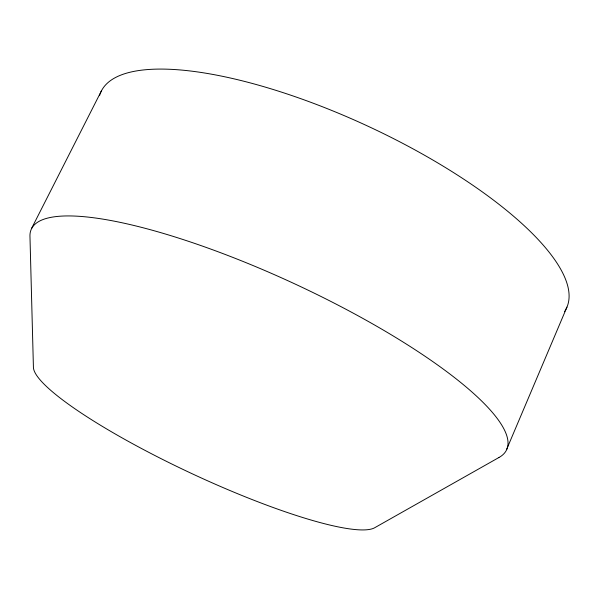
<?xml version="1.0" encoding="UTF-8"?>
<svg xmlns="http://www.w3.org/2000/svg" width="599" height="599" viewBox="0 0 599 599"><rect width="100%" height="100%" fill="white"/><g stroke="black" fill="none" stroke-linecap="round" stroke-linejoin="round"><path stroke-width="0.9" d="M506.642 449.377L566.924 307.145M31.522 228.541L101.358 90.996M100.482 92.95A256.664 81.187 24.9 0 1 369.823 127.07A256.664 81.187 24.9 0 1 565.314 310.334M564.939 310.948A256.664 81.187 24.9 0 1 564.543 311.547M99.561 95.66A256.664 81.187 24.9 0 1 99.763 94.971M99.988 94.29A256.664 81.187 24.9 0 1 100.22 93.616M498.915 457.516L374.607 527.786A189.561 32.069 25 0 1 189.074 472.304A189.561 32.069 25 0 1 33.417 367.224L29.957 236.058A261.973 61.24 24.9 0 1 300.631 286.629A261.973 61.24 24.9 0 1 498.915 457.516"/></g></svg>
